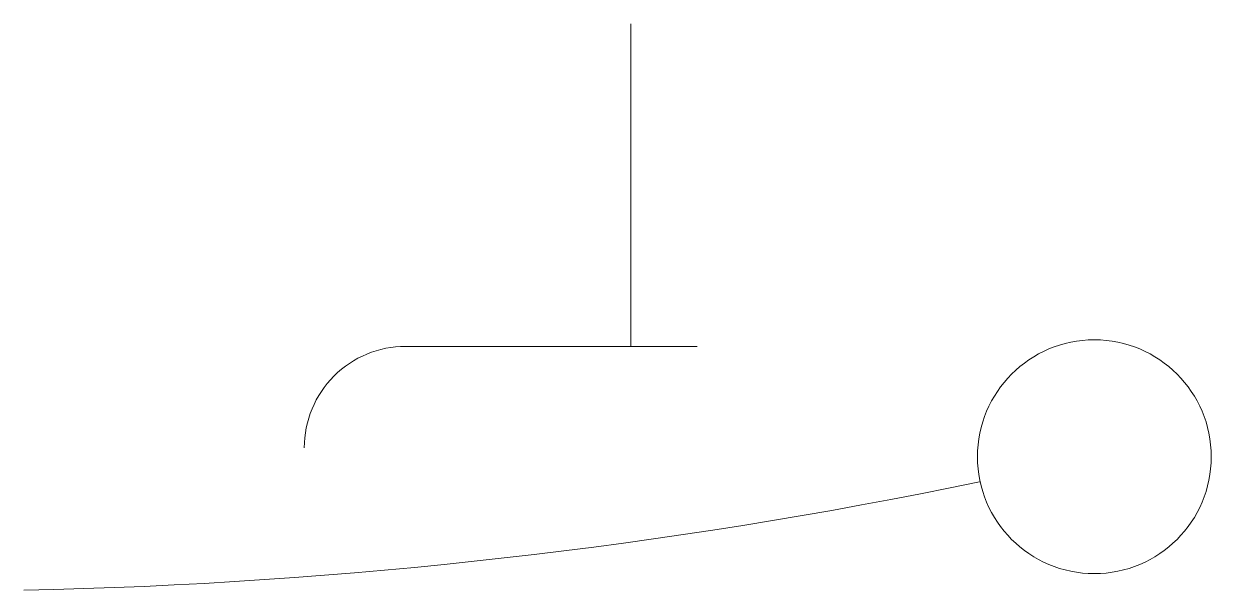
# Model space of a CAD drawing. Extents: x 756 to 908, y 298 to 371.
import ezdxf

# ---------------------------------------------------------------- set-up
doc = ezdxf.new("R2010")
doc.units = 0
doc.header["$LTSCALE"] = 1000
doc.header["$MEASUREMENT"] = 0
doc.linetypes.add('CENTERX2', pattern=[4, 2.5, -0.5, 0.5, -0.5])
doc.linetypes.add('DOTE', pattern=[2.42, 2, -0.2, 0.02, -0.2])
doc.layers.add('ROAD-CENTER', color=7, linetype='CENTERX2', lineweight=18)

msp = doc.modelspace()

# ---------------------------------------------------------------- linework, layer by layer
at = {"layer": 'ROAD-CENTER', "ltscale": 0.1}
for p, q in [((833.79, 329.76), (833.79, 371.15)), ((842.29, 329.76), (804.89, 329.76))]:
    msp.add_line(p, q, dxfattribs=at)
at = {"layer": 'ROAD-CENTER', "linetype": 'DOTE', "ltscale": 0.1}
msp.add_circle((893.24, 315.6), 15, dxfattribs=at)
for centre, radius, start, end in [((804.89, 316.76), 13, 90, 180.0041), ((741.56, 972.31), 674, 271.21895, 281.72447)]:
    msp.add_arc(centre, radius, start, end, dxfattribs=at)

doc.saveas('drawing.dxf')
